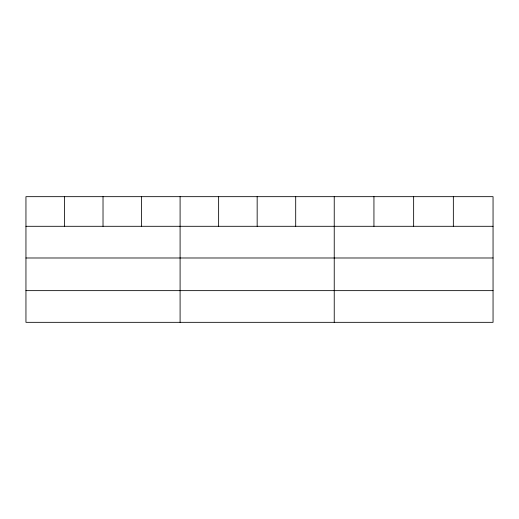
<?xml version="1.0" encoding="UTF-8"?>
<svg xmlns="http://www.w3.org/2000/svg" width="519" height="519" viewBox="0 0 519 519"><rect width="100%" height="100%" fill="white"/><g stroke="black" fill="none" stroke-linecap="round" stroke-linejoin="round"><path stroke-width="0.78" d="M493.05 257.988L493.05 196.669L25.95 196.669L25.95 322.331L493.05 322.331L493.05 257.988L25.95 257.988M25.95 226.297L493.05 226.297M25.95 290.64L493.05 290.64M453.346 196.669L453.346 226.297M413.643 196.669L413.643 226.297M373.94 196.669L373.94 226.297M334.236 196.669L334.236 322.331M295.7 196.669L295.7 226.297M257.165 196.669L257.165 226.297M218.629 196.669L218.629 226.297M180.093 196.669L180.093 322.331M141.557 196.669L141.557 226.297M103.022 196.669L103.022 226.297M64.486 196.669L64.486 226.297"/></g></svg>
